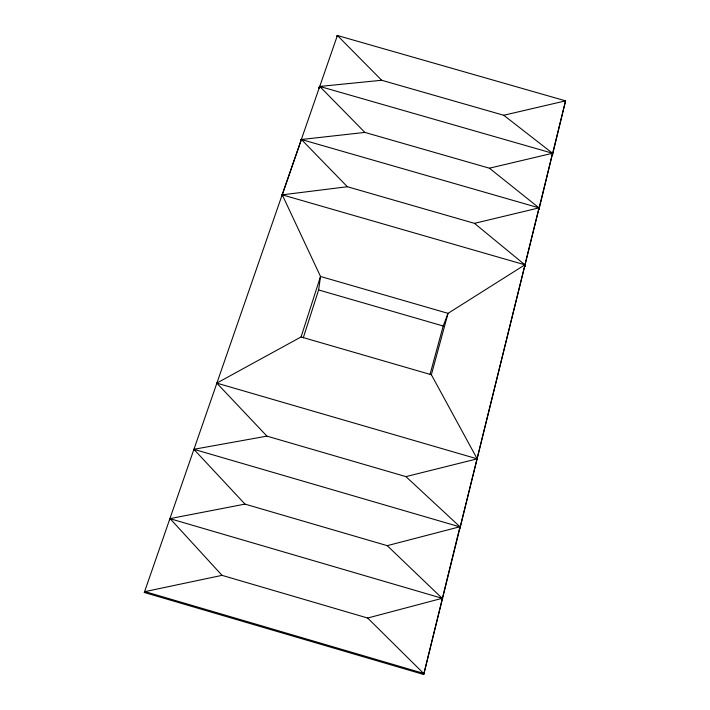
<?xml version="1.0" encoding="UTF-8"?>
<svg xmlns="http://www.w3.org/2000/svg" width="710" height="710" viewBox="0 0 710 710"><rect width="100%" height="100%" fill="white"/><g stroke="black" fill="none" stroke-linecap="round" stroke-linejoin="round"><path stroke-width="1.06" d="M347.35 186.73L282.26 194.833L281.48 196.182L282.26 194.833L524.894 264.812L524.885 266.392L524.894 264.812L474.475 223.357L347.35 186.73L301.404 139.506L300.614 140.908L301.404 139.506L539.023 207.87L460.284 527.006L193.865 449.297L266.924 436.126L405.934 476.614L459.929 526.749L423.719 674.5L565.568 100.847L337.392 35.5L336.842 36.237L337.392 35.5L381.678 80.265L503.736 115.26L552.566 153.262L539.201 208.66L539.023 207.87L489.403 168.199L364.869 132.406L301.404 139.506L301.12 140.323M538.917 208.589L539.023 207.87L538.988 209.494L539.023 207.87L474.475 223.357M489.403 168.199L552.566 153.262L552.513 154.931L552.566 153.262L319.766 86.442L319.234 87.099L319.766 86.442L381.678 80.265M303.268 337.862L318.63 289.955L320.521 276.474L282.26 194.833L281.48 196.182M423.435 674.225L423.559 673.373L367.656 618.028L222.035 575.357L144.973 591.607L144.307 592.486L423.719 674.5M552.566 153.262L552.247 154.86M442.259 598.335L442.303 599.524L442.179 598.308L387.243 545.662L245.003 504.109L169.868 518.637L442.578 598.423M460.284 527.006L460.018 528.062L459.929 526.749L387.243 545.662M367.656 618.028L442.179 598.308L442.303 599.524M552.717 154.123L565.568 100.847L503.736 115.26M459.929 526.749L460.018 528.062M539.023 207.87L538.988 209.494M429.985 374.605L443.2 326.005L448.028 313.35L524.894 264.812L524.885 266.392M431.369 374.747L448.028 313.35L320.521 276.474L301.067 336.957L216.781 383.116L477.182 458.846L431.369 374.747L301.067 336.957M194.114 449.563L245.003 504.109M300.88 140.997L281.905 195.853M144.307 592.486L337.392 35.5M319.234 87.969L319.766 86.442L318.967 87.889L319.766 86.442L364.869 132.406M193.883 450.255L194.229 449.252L193.519 450.317M193.821 450.415L194.229 449.252M222.035 575.357L170.187 518.726L169.495 519.711L169.868 518.637M144.698 592.406L144.973 591.607L423.559 673.373M169.814 519.809L170.187 518.726M405.934 476.614L477.182 458.846M565.391 101.85L565.568 100.847M144.884 592.362L146.34 592.06M300.614 140.908L301.404 139.506L300.898 140.092M318.63 289.955L443.2 326.005M216.781 383.116L266.924 436.126M421.713 672.512L423.302 674.083"/></g></svg>
